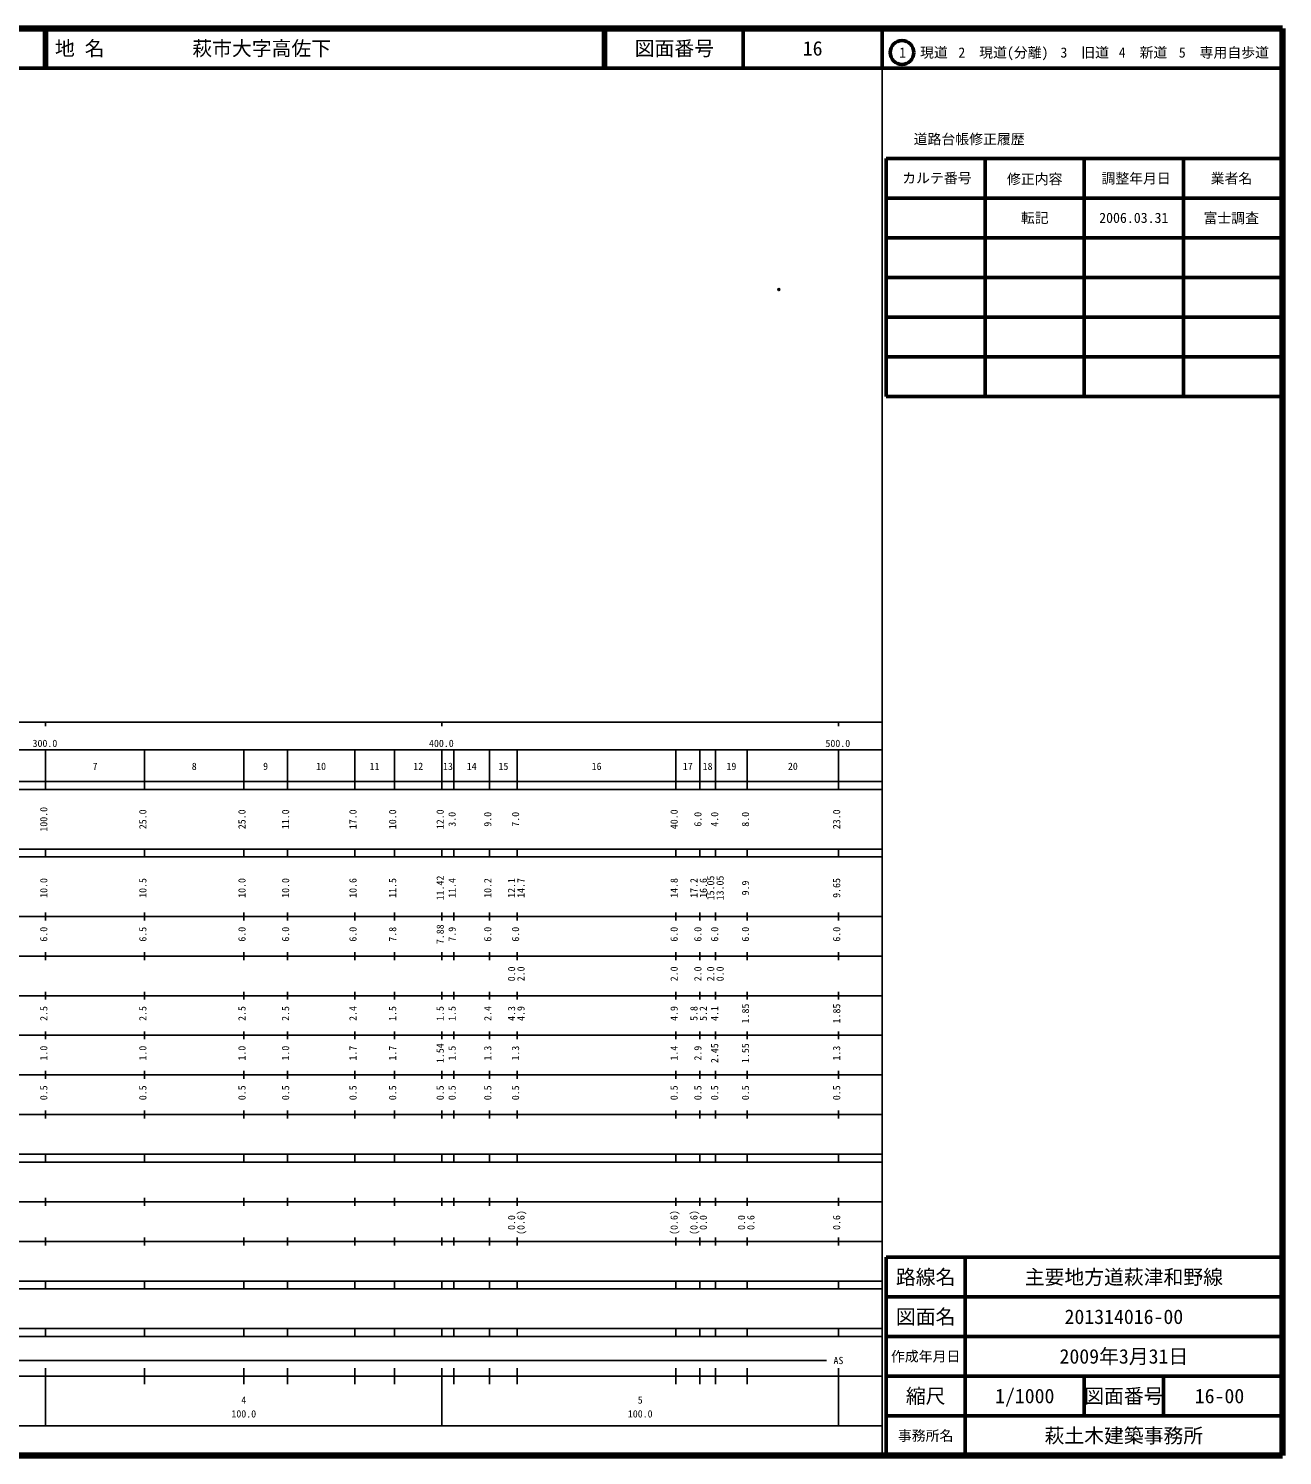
# Model space of a CAD drawing. Units: millimetres on the paper. Extents: x 40 to 680, y 20 to 380.
# Drawn here: x 363.7 to 680, y 20 to 380 of the extents above; entities that cross this region are included whole.
import ezdxf
from ezdxf.enums import TextEntityAlignment as Align

# ---------------------------------------------------------------- set-up
doc = ezdxf.new("R2010")
doc.units = ezdxf.units.MM
doc.header["$PDMODE"] = 32
doc.header["$PDSIZE"] = 0.5
doc.layers.add('M-OTRS', color=6, linetype='Continuous')
doc.layers.add('M-TTL-TXT', color=7, linetype='Continuous')
for name, color, linetype, lineweight in [('M-TTL', 2, 'Continuous', 140), ('M-TTL-BAND', 7, 'Continuous', 25), ('M-TTL-FRAM', 2, 'Continuous', 50), ('M-TTL-LINE', 7, 'Continuous', 50)]:
    doc.layers.add(name, color=color, linetype=linetype, lineweight=lineweight)
doc.styles.add('ＭＳ ゴシック', font='')
doc.styles.get('ＭＳ ゴシック').set_extended_font_data('MS Gothic')

msp = doc.modelspace()

# ---------------------------------------------------------------- linework, layer by layer
at = {"layer": 'M-OTRS'}
msp.add_point((552.957, 314.156), dxfattribs=at)
at = {"layer": 'M-TTL'}
for p, q in [((680, 380), (40, 380)), ((680, 20), (680, 380)), ((40, 20), (680, 20))]:
    msp.add_line(p, q, dxfattribs=at)
at = {"layer": 'M-TTL-BAND'}
for p, q in [((579, 20), (579, 370)), ((40, 205), (579, 205)), ((368, 205), (368, 204)), ((468, 205), (468, 204)), ((568, 205), (568, 204)), ((68, 198), (579, 198)), ((368, 188), (368, 198)), ((393, 188), (393, 198)), ((418, 188), (418, 198)), ((429, 188), (429, 198)), ((446, 188), (446, 198)), ((456, 188), (456, 198)), ((468, 188), (468, 198)), ((471, 188), (471, 198)), ((480, 188), (480, 198)), ((487, 188), (487, 198)), ((527, 188), (527, 198)), ((533, 188), (533, 198)), ((537, 188), (537, 198)), ((545, 188), (545, 198)), ((568, 188), (568, 198)), ((40, 190), (579, 190)), ((40, 188), (579, 188)), ((40, 173), (579, 173)), ((368, 171), (368, 173)), ((393, 171), (393, 173)), ((418, 171), (418, 173)), ((429, 171), (429, 173)), ((446, 171), (446, 173)), ((456, 171), (456, 173)), ((468, 171), (468, 173)), ((471, 171), (471, 173)), ((480, 171), (480, 173)), ((487, 171), (487, 173)), ((527, 171), (527, 173)), ((533, 171), (533, 173)), ((537, 171), (537, 173)), ((545, 171), (545, 173)), ((568, 171), (568, 173)), ((40, 171), (579, 171)), ((40, 156), (579, 156)), ((368, 155), (368, 157)), ((393, 155), (393, 157)), ((418, 155), (418, 157)), ((429, 155), (429, 157)), ((446, 155), (446, 157)), ((456, 155), (456, 157)), ((468, 155), (468, 157)), ((471, 155), (471, 157)), ((480, 155), (480, 157)), ((487, 155), (487, 157)), ((527, 155), (527, 157)), ((533, 155), (533, 157)), ((537, 155), (537, 157)), ((545, 155), (545, 157)), ((568, 155), (568, 157)), ((46, 146), (579, 146)), ((368, 145), (368, 147)), ((393, 145), (393, 147)), ((418, 145), (418, 147)), ((429, 145), (429, 147)), ((446, 145), (446, 147)), ((456, 145), (456, 147)), ((468, 145), (468, 147)), ((471, 145), (471, 147)), ((480, 145), (480, 147)), ((487, 145), (487, 147)), ((527, 145), (527, 147)), ((533, 145), (533, 147)), ((537, 145), (537, 147)), ((545, 145), (545, 147)), ((568, 145), (568, 147)), ((368, 135), (368, 137)), ((393, 135), (393, 137)), ((418, 135), (418, 137)), ((429, 135), (429, 137)), ((446, 135), (446, 137)), ((456, 135), (456, 137)), ((468, 135), (468, 137)), ((471, 135), (471, 137)), ((480, 135), (480, 137)), ((487, 135), (487, 137)), ((527, 135), (527, 137)), ((533, 135), (533, 137)), ((537, 135), (537, 137)), ((545, 135), (545, 137)), ((568, 135), (568, 137)), ((52, 136), (579, 136)), ((46, 126), (579, 126)), ((368, 125), (368, 127)), ((393, 125), (393, 127)), ((418, 125), (418, 127)), ((429, 125), (429, 127)), ((446, 125), (446, 127)), ((456, 125), (456, 127)), ((468, 125), (468, 127)), ((471, 125), (471, 127)), ((480, 125), (480, 127)), ((487, 125), (487, 127)), ((527, 125), (527, 127)), ((533, 125), (533, 127)), ((537, 125), (537, 127)), ((545, 125), (545, 127)), ((568, 125), (568, 127)), ((52, 116), (579, 116)), ((368, 115), (368, 117)), ((393, 115), (393, 117)), ((418, 115), (418, 117)), ((429, 115), (429, 117)), ((446, 115), (446, 117)), ((456, 115), (456, 117)), ((468, 115), (468, 117)), ((471, 115), (471, 117)), ((480, 115), (480, 117)), ((487, 115), (487, 117)), ((527, 115), (527, 117)), ((533, 115), (533, 117)), ((537, 115), (537, 117)), ((545, 115), (545, 117)), ((568, 115), (568, 117)), ((46, 106), (579, 106)), ((368, 105), (368, 107)), ((393, 105), (393, 107)), ((418, 105), (418, 107)), ((429, 105), (429, 107)), ((446, 105), (446, 107)), ((456, 105), (456, 107)), ((468, 105), (468, 107)), ((471, 105), (471, 107)), ((480, 105), (480, 107)), ((487, 105), (487, 107)), ((527, 105), (527, 107)), ((533, 105), (533, 107)), ((537, 105), (537, 107)), ((545, 105), (545, 107)), ((568, 105), (568, 107)), ((40, 96), (579, 96)), ((40, 94), (579, 94)), ((368, 94), (368, 96)), ((393, 94), (393, 96)), ((418, 94), (418, 96)), ((429, 94), (429, 96)), ((446, 94), (446, 96)), ((456, 94), (456, 96)), ((468, 94), (468, 96)), ((471, 94), (471, 96)), ((480, 94), (480, 96)), ((487, 94), (487, 96)), ((527, 94), (527, 96)), ((533, 94), (533, 96)), ((537, 94), (537, 96)), ((545, 94), (545, 96)), ((568, 94), (568, 96)), ((49, 84), (579, 84)), ((368, 83), (368, 85)), ((393, 83), (393, 85)), ((418, 83), (418, 85)), ((429, 83), (429, 85)), ((446, 83), (446, 85)), ((456, 83), (456, 85)), ((468, 83), (468, 85)), ((471, 83), (471, 85)), ((480, 83), (480, 85)), ((487, 83), (487, 85)), ((527, 83), (527, 85)), ((533, 83), (533, 85)), ((537, 83), (537, 85)), ((545, 83), (545, 85)), ((568, 83), (568, 85)), ((40, 74), (579, 74)), ((368, 73), (368, 75)), ((393, 73), (393, 75)), ((418, 73), (418, 75)), ((429, 73), (429, 75)), ((446, 73), (446, 75)), ((456, 73), (456, 75)), ((468, 73), (468, 75)), ((471, 73), (471, 75)), ((480, 73), (480, 75)), ((487, 73), (487, 75)), ((527, 73), (527, 75)), ((533, 73), (533, 75)), ((537, 73), (537, 75)), ((545, 73), (545, 75)), ((568, 73), (568, 75)), ((40, 64), (579, 64)), ((40, 62), (579, 62)), ((368, 62), (368, 64)), ((393, 62), (393, 64)), ((418, 62), (418, 64)), ((429, 62), (429, 64)), ((446, 62), (446, 64)), ((456, 62), (456, 64)), ((468, 62), (468, 64)), ((471, 62), (471, 64)), ((480, 62), (480, 64)), ((487, 62), (487, 64)), ((527, 62), (527, 64)), ((533, 62), (533, 64)), ((537, 62), (537, 64)), ((545, 62), (545, 64)), ((568, 62), (568, 64)), ((40, 52), (579, 52)), ((368, 50), (368, 52)), ((393, 50), (393, 52)), ((418, 50), (418, 52)), ((429, 50), (429, 52)), ((446, 50), (446, 52)), ((456, 50), (456, 52)), ((468, 50), (468, 52)), ((471, 50), (471, 52)), ((480, 50), (480, 52)), ((487, 50), (487, 52)), ((527, 50), (527, 52)), ((533, 50), (533, 52)), ((537, 50), (537, 52)), ((545, 50), (545, 52)), ((568, 50), (568, 52)), ((40, 50), (579, 50)), ((71, 44), (565, 44)), ((40, 40), (579, 40)), ((368, 27.5), (368, 42)), ((393, 38), (393, 42)), ((418, 38), (418, 42)), ((429, 38), (429, 42)), ((446, 38), (446, 42)), ((456, 38), (456, 42)), ((468, 27.5), (468, 42)), ((471, 38), (471, 42)), ((480, 38), (480, 42)), ((487, 38), (487, 42)), ((527, 38), (527, 42)), ((533, 38), (533, 42)), ((537, 38), (537, 42)), ((545, 38), (545, 42)), ((568, 27.5), (568, 42)), ((68, 27.5), (579, 27.5))]:
    msp.add_line(p, q, dxfattribs=at)
at = {"layer": 'M-TTL-FRAM'}
for p, q in [((580, 347.197), (580, 287.197)), ((580, 347.197), (680, 347.197)), ((580, 287.197), (680, 287.197)), ((680, 70), (580, 70)), ((580, 70), (580, 20))]:
    msp.add_line(p, q, dxfattribs=at)
at = {"layer": 'M-TTL-LINE'}
for p, q in [((367.75, 380), (367.75, 370)), ((368.25, 380), (368.25, 370)), ((508.747, 380), (508.747, 370)), ((509.247, 380), (509.247, 370)), ((543.997, 380), (543.997, 370)), ((579, 380), (579, 370)), ((40, 370), (680, 370)), ((605, 347.197), (605, 287.197)), ((630, 347.197), (630, 287.197)), ((655, 347.197), (655, 287.197)), ((580, 337.197), (680, 337.197)), ((580, 327.197), (680, 327.197)), ((580, 317.197), (680, 317.197)), ((580, 307.197), (680, 307.197)), ((580, 297.197), (680, 297.197)), ((600, 70), (600, 20)), ((680, 60), (580, 60)), ((680, 50), (580, 50)), ((680, 40), (580, 40)), ((630, 40), (630, 30)), ((650, 40), (650, 30)), ((680, 30), (580, 30))]:
    msp.add_line(p, q, dxfattribs=at)
msp.add_circle((584.031, 373.958), 3, dxfattribs=at)

# ---------------------------------------------------------------- texts
at = {"layer": 'M-TTL-BAND', "style": 'ＭＳ ゴシック'}
for s, p in [('300.0', (367.844, 198.195)), ('400.0', (467.844, 198.195)), ('500.0', (567.844, 198.195)), ('7', (380.5, 192.405)), ('8', (405.5, 192.405)), ('9', (423.5, 192.405)), ('10', (437.5, 192.405)), ('11', (451, 192.405)), ('12', (462, 192.405)), ('13', (469.5, 192.405)), ('14', (475.5, 192.405)), ('15', (483.5, 192.405)), ('16', (507, 192.405)), ('17', (530, 192.405)), ('18', (535, 192.405)), ('19', (541, 192.405)), ('20', (556.5, 192.405)), ('AS', (568, 42.5)), ('4', (418, 32.523)), ('5', (518, 32.523)), ('100.0', (418, 29.033)), ('100.0', (518, 29.033))]:
    msp.add_text(s, height=1.833, dxfattribs=at).set_placement(p, align=Align.BOTTOM_CENTER)
for s, p in [('100.0', (369, 180.5)), ('25.0', (394, 180.5)), ('25.0', (419, 180.5)), ('11.0', (430, 180.5)), ('17.0', (447, 180.5)), ('10.0', (457, 180.5)), ('12.0', (469, 180.5)), ('3.0', (472, 180.5)), ('9.0', (481, 180.5)), ('7.0', (488, 180.5)), ('40.0', (528, 180.5)), ('6.0', (534, 180.5)), ('4.0', (538.226, 180.5)), ('8.0', (546, 180.5)), ('23.0', (569, 180.5)), ('11.42', (469, 163.174)), ('15.05', (537.226, 163.174)), ('13.05', (539.596, 163.174)), ('10.0', (369, 163.174)), ('10.5', (394, 163.174)), ('10.0', (419, 163.174)), ('10.0', (430, 163.174)), ('10.6', (447, 163.174)), ('11.5', (457, 163.174)), ('11.4', (472, 163.174)), ('10.2', (481, 163.174)), ('12.1', (487, 163.174)), ('14.7', (489.37, 163.174)), ('14.8', (528, 163.174)), ('17.2', (533, 163.174)), ('16.6', (535.37, 163.174)), ('9.9', (546, 163.174)), ('9.65', (569, 163.174)), ('6.0', (369, 151.5)), ('6.5', (394, 151.5)), ('6.0', (419, 151.5)), ('6.0', (430, 151.5)), ('6.0', (447, 151.5)), ('7.8', (457, 151.5)), ('7.88', (469, 151.5)), ('7.9', (472, 151.5)), ('6.0', (481, 151.5)), ('6.0', (488, 151.5)), ('6.0', (528, 151.5)), ('6.0', (534, 151.5)), ('6.0', (538.226, 151.5)), ('6.0', (546, 151.5)), ('6.0', (569, 151.5)), ('0.0', (487, 141.5)), ('2.0', (489.37, 141.5)), ('2.0', (528, 141.5)), ('2.0', (534, 141.5)), ('2.0', (537.226, 141.5)), ('0.0', (539.596, 141.5)), ('2.5', (369, 131.5)), ('2.5', (394, 131.5)), ('2.5', (419, 131.5)), ('2.5', (430, 131.5)), ('2.4', (447, 131.5)), ('1.5', (457, 131.5)), ('1.5', (469, 131.5)), ('1.5', (472, 131.5)), ('2.4', (481, 131.5)), ('4.3', (487, 131.5)), ('4.9', (489.37, 131.5)), ('4.9', (528, 131.5)), ('5.8', (533, 131.5)), ('5.2', (535.37, 131.5)), ('4.1', (538.226, 131.5)), ('1.85', (546, 131.5)), ('1.85', (569, 131.5)), ('1.0', (369, 121.5)), ('1.0', (394, 121.5)), ('1.0', (419, 121.5)), ('1.0', (430, 121.5)), ('1.7', (447, 121.5)), ('1.7', (457, 121.5)), ('1.54', (469, 121.5)), ('1.5', (472, 121.5)), ('1.3', (481, 121.5)), ('1.3', (488, 121.5)), ('1.4', (528, 121.5)), ('2.9', (534, 121.5)), ('2.45', (538.226, 121.5)), ('1.55', (546, 121.5)), ('1.3', (569, 121.5)), ('0.5', (369, 111.5)), ('0.5', (394, 111.5)), ('0.5', (419, 111.5)), ('0.5', (430, 111.5)), ('0.5', (447, 111.5)), ('0.5', (457, 111.5)), ('0.5', (469, 111.5)), ('0.5', (472, 111.5)), ('0.5', (481, 111.5)), ('0.5', (488, 111.5)), ('0.5', (528, 111.5)), ('0.5', (534, 111.5)), ('0.5', (538.226, 111.5)), ('0.5', (546, 111.5)), ('0.5', (569, 111.5)), ('0.0', (487, 78.764)), ('(0.6)', (489.37, 78.764)), ('(0.6)', (528, 78.764)), ('(0.6)', (533, 78.764)), ('0.0', (535.37, 78.764)), ('0.0', (545, 78.764)), ('0.6', (547.37, 78.764)), ('0.6', (569, 78.764))]:
    msp.add_text(s, height=1.833, rotation=90, dxfattribs=at).set_placement(p, align=Align.BOTTOM_CENTER)
at = {"layer": 'M-TTL-TXT', "style": 'ＭＳ ゴシック'}
for s, p in [('地 名', (370.38, 375)), ('萩市大字高佐下', (405.024, 375))]:
    msp.add_text(s, height=3.666, dxfattribs=at).set_placement(p, align=Align.MIDDLE_LEFT)
for s, height, p in [('図面番号', 3.666, (526.622, 375)), ('16', 3.666, (561.497, 375)), ('1\u3000現道', 2.566, (589.448, 373.958)), ('2\u3000現道(分離)', 2.566, (609.619, 373.958)), ('3\u3000旧道', 2.566, (630.121, 373.958)), ('4\u3000新道', 2.566, (644.824, 373.958)), ('5\u3000専用自歩道', 2.566, (665.228, 373.958)), ('道路台帳修正履歴', 2.566, (600.968, 352.113)), ('カルテ番号', 2.566, (592.839, 342.277)), ('修正内容', 2.566, (617.509, 342.023)), ('調整年月日', 2.566, (643.089, 342.197)), ('業者名', 2.566, (667.134, 342.197)), ('転記', 2.566, (617.5, 332.245)), ('2006.03.31', 2.566, (642.5, 332.245)), ('富士調査', 2.566, (667.077, 332.189)), ('路線名', 3.666, (590, 65)), ('路線名', 3.666, (590, 65)), ('主要地方道萩津和野線', 3.666, (640, 65)), ('図面名', 3.666, (590, 55)), ('図面名', 3.666, (590, 55)), ('201314016-00', 3.666, (640, 55)), ('2009年3月31日', 3.666, (640, 45)), ('作成年月日', 2.566, (590, 45)), ('作成年月日', 2.566, (590, 45)), ('縮尺', 3.666, (590, 35)), ('縮尺', 3.666, (590, 35)), ('1/1000', 3.666, (615, 35)), ('図面番号', 3.666, (640, 35)), ('図面番号', 3.666, (640, 35)), ('16-00', 3.666, (664.125, 35)), ('事務所名', 2.566, (590, 25)), ('事務所名', 2.566, (590, 25)), ('萩土木建築事務所', 3.666, (640, 25))]:
    msp.add_text(s, height=height, dxfattribs=at).set_placement(p, align=Align.MIDDLE_CENTER)

doc.saveas('drawing.dxf')
